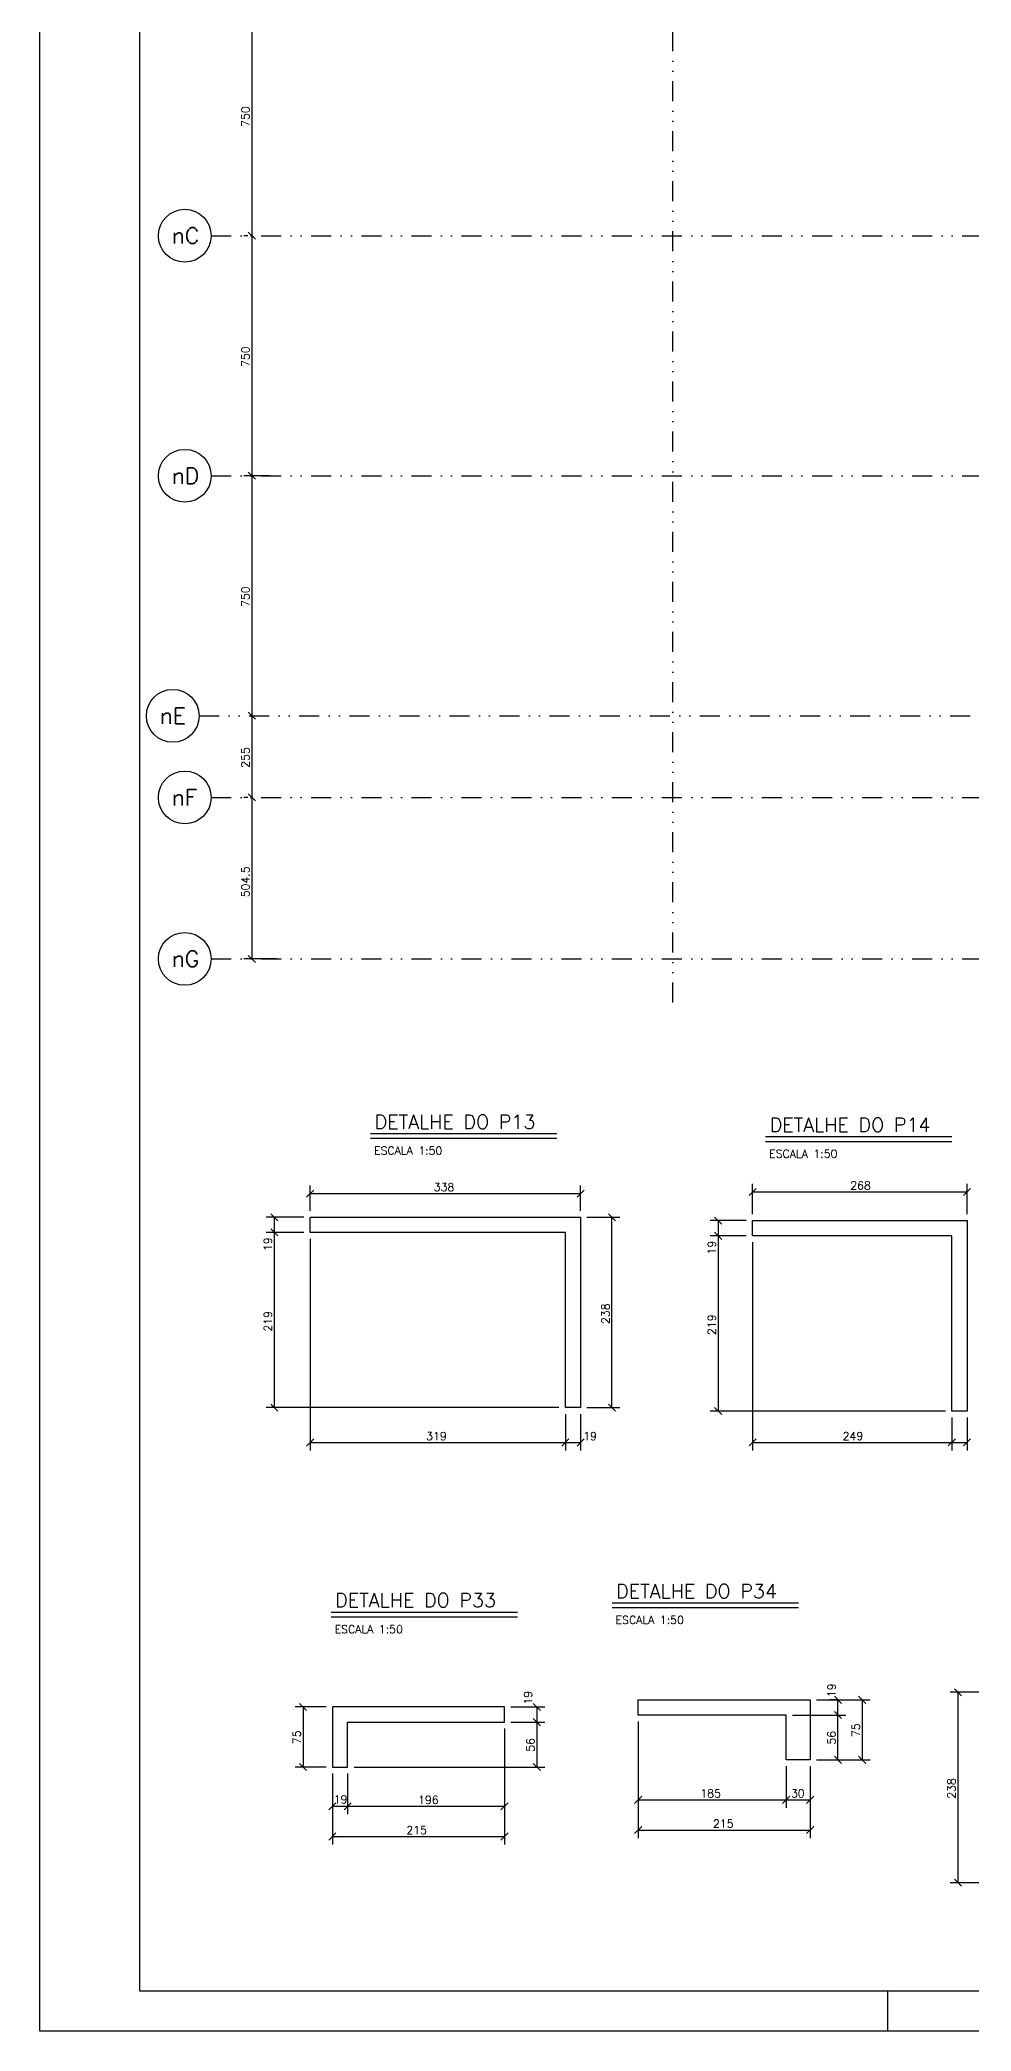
# Model space of a CAD drawing. Extents: x 553966 to 568841, y -373 to 10140.
# Drawn here: x 553966 to 556876, y -373 to 5849 of the extents above; entities that cross this region are included whole.
import ezdxf

# ---------------------------------------------------------------- set-up
doc = ezdxf.new("R2010")
doc.units = 0
doc.header["$LTSCALE"] = 125
doc.header["$MEASUREMENT"] = 0
doc.linetypes.add('DIVIDE', pattern=[1.25, 0.5, -0.25, 0, -0.25, 0, -0.25])
doc.layers.get('0').update_dxf_attribs({"linetype": 'CONTINUOUS'})
for name, color, linetype in [('205', 14, 'DIVIDE'), ('216', 7, 'CONTINUOUS'), ('220', 4, 'CONTINUOUS'), ('221', 5, 'CONTINUOUS'), ('222', 6, 'CONTINUOUS'), ('250', 5, 'CONTINUOUS')]:
    doc.layers.add(name, color=color, linetype=linetype)
doc.styles.get("Standard").update_dxf_attribs({"font": 'ROMANS.SHX'})

msp = doc.modelspace()

# ---------------------------------------------------------------- linework, layer by layer
for p, q in [((553965.8, -372.6), (553965.8, 10139.9)), ((556615.8, -372.6), (556615.8, -247.6)), ((556615.8, -372.6), (556615.8, -247.6)), ((568840.8, -372.6), (553965.8, -372.6))]:
    msp.add_line(p, q)
at = {"layer": '205'}
for p, q in [((555944.1, 2841.3), (555944.1, 9207.4)), ((554501.3, 5236.9), (564533.2, 5236.9)), ((554501.3, 4486.9), (563996.4, 4486.9)), ((554463.8, 3736.9), (564012.9, 3736.9)), ((554501.3, 3481.9), (564029.4, 3481.9)), ((554501.3, 2977.4), (564029.4, 2977.4))]:
    msp.add_line(p, q, dxfattribs=at)
at = {"layer": '216'}
for p, q in [((554617.2, 5248), (554639.3, 5225.9)), ((554617.2, 5248), (554639.3, 5225.9)), ((554617.2, 4498), (554639.3, 4475.9)), ((554617.2, 4498), (554639.3, 4475.9)), ((554617.2, 3748), (554639.3, 3725.9)), ((554617.2, 3748), (554639.3, 3725.9)), ((554617.2, 3748), (554639.3, 3725.9)), ((554617.2, 3493), (554639.3, 3470.9)), ((554617.2, 3493), (554639.3, 3470.9)), ((554617.2, 2988.5), (554639.3, 2966.4)), ((554799.5, 2233.3), (554821.6, 2255.4)), ((555644.5, 2233.3), (555666.6, 2255.4)), ((556182.1, 2238.3), (556204.2, 2260.4)), ((556852.1, 2238.3), (556874.2, 2260.4)), ((554687.5, 2181.4), (554709.6, 2159.3)), ((555764.6, 2159.3), (555742.5, 2181.4)), ((554687.5, 2133.9), (554709.6, 2111.8)), ((554687.5, 2133.9), (554709.6, 2111.8)), ((556074.5, 2170.7), (556096.6, 2148.6)), ((556074.5, 2123.2), (556096.6, 2101.1)), ((556074.5, 2123.2), (556096.6, 2101.1)), ((554687.5, 1586.4), (554709.6, 1564.3)), ((555764.6, 1564.3), (555742.5, 1586.4)), ((556074.5, 1575.7), (556096.6, 1553.6)), ((554799.5, 1455.5), (554821.6, 1477.6)), ((555597, 1455.5), (555619.1, 1477.6)), ((555597, 1455.5), (555619.1, 1477.6)), ((555644.5, 1455.5), (555666.6, 1477.6)), ((556182.1, 1455.7), (556204.2, 1477.8)), ((556804.6, 1455.7), (556826.7, 1477.8)), ((556804.6, 1455.7), (556826.7, 1477.8)), ((556852.1, 1455.7), (556874.2, 1477.8)), ((556845.9, 675), (556823.8, 697.1)), ((554777.5, 651.3), (554799.6, 629.2)), ((555507.9, 651.3), (555530, 629.2)), ((556470.8, 651.5), (556448.7, 673.6)), ((556470.8, 604), (556448.7, 626.1)), ((556470.8, 604), (556448.7, 626.1)), ((556524.5, 673.6), (556546.6, 651.5)), ((555507.9, 603.8), (555530, 581.7)), ((555507.9, 603.8), (555530, 581.7)), ((554777.5, 463.8), (554799.6, 441.7)), ((555507.9, 463.8), (555530, 441.7)), ((556470.8, 464), (556448.7, 486.1)), ((556524.5, 486.1), (556546.6, 464)), ((554869.2, 319), (554891.3, 341.1)), ((554916.7, 319), (554938.8, 341.1)), ((554916.7, 319), (554938.8, 341.1)), ((555406.7, 319), (555428.8, 341.1)), ((555824.4, 339.2), (555846.5, 361.3)), ((556286.9, 339.2), (556309, 361.3)), ((556286.9, 339.2), (556309, 361.3)), ((556361.9, 339.2), (556384, 361.3)), ((555824.4, 244.8), (555846.5, 266.8)), ((556361.9, 244.8), (556384, 266.8)), ((554869.2, 224.5), (554891.3, 246.6)), ((555406.7, 224.5), (555428.8, 246.6)), ((556845.9, 80), (556823.8, 102.1))]:
    msp.add_line(p, q, dxfattribs=at)
at = {"layer": '220'}
for points in [[(555655.6, 2170.4), (555655.6, 1575.4), (555608.1, 1575.4), (555608.1, 2122.9), (554810.6, 2122.9), (554810.6, 2170.4), (555655.6, 2170.4)], [(556863.2, 2159.7), (556863.2, 1564.7), (556815.7, 1564.7), (556815.7, 2112.2), (556193.2, 2112.2), (556193.2, 2159.7), (556863.2, 2159.7)], [(554927.7, 592.7), (555417.7, 592.7), (555417.7, 640.2), (554880.2, 640.2), (554880.2, 452.7), (554927.7, 452.7), (554927.7, 592.7)], [(556298, 615), (555835.5, 615), (555835.5, 662.5), (556373, 662.5), (556373, 475), (556298, 475), (556298, 615)]]:
    msp.add_lwpolyline(points, dxfattribs=at)
at = {"layer": '221'}
for p, q in [((554999.2, 2416.9), (555581.2, 2416.9)), ((556233.8, 2407.3), (556815.8, 2407.3)), ((555754, 950.6), (556336, 950.6)), ((554876.1, 921.6), (555458.1, 921.6))]:
    msp.add_line(p, q, dxfattribs=at)
for centre in [(554418.7, 5236.9), (554418.7, 4486.9), (554381.2, 3736.9), (554418.7, 3481.9), (554418.7, 2977.4)]:
    msp.add_circle(centre, 82.5, dxfattribs=at)
at = {"layer": '222'}
for p, q in [((554278.3, -247.6), (554278.3, 10014.9)), ((554999.2, 2431.9), (555581.2, 2431.9)), ((556233.8, 2422.3), (556815.8, 2422.3)), ((554876.1, 936.6), (555458.1, 936.6)), ((555754, 965.6), (556336, 965.6)), ((568715.8, -247.6), (554278.3, -247.6))]:
    msp.add_line(p, q, dxfattribs=at)
at = {"layer": '250'}
for p, q in [((554628.2, 5986.9), (554628.2, 5236.9)), ((554615.9, 5236.9), (554603.2, 5236.9)), ((554628.2, 5236.9), (554628.2, 4486.9)), ((554685.4, 4486.9), (554603.2, 4486.9)), ((554628.2, 4486.9), (554628.2, 3736.9)), ((554628.2, 3736.9), (554628.2, 3481.9)), ((554616, 3481.9), (554603.2, 3481.9)), ((554628.2, 3481.9), (554628.2, 2977.4)), ((554705.8, 2977.4), (554603.2, 2977.4)), ((554810.6, 2190.4), (554810.6, 2269.4)), ((554810.6, 2244.4), (555655.6, 2244.4)), ((555655.6, 2190.4), (555655.6, 2269.4)), ((556193.2, 2179.7), (556193.2, 2274.3)), ((556193.2, 2249.3), (556863.2, 2249.3)), ((556863.2, 2179.7), (556863.2, 2274.3)), ((554790.6, 2170.4), (554673.6, 2170.4)), ((554790.6, 2122.9), (554673.6, 2122.9)), ((554698.6, 2170.4), (554698.6, 2122.9)), ((554698.6, 2122.9), (554698.6, 1575.4)), ((555675.6, 2170.4), (555778.6, 2170.4)), ((555753.6, 1575.4), (555753.6, 2170.4)), ((556173.2, 2159.7), (556060.6, 2159.7)), ((556085.6, 2159.7), (556085.6, 2112.2)), ((554810.6, 2102.9), (554810.6, 1441.5)), ((556173.2, 2112.2), (556060.6, 2112.2)), ((556085.6, 2112.2), (556085.6, 1564.7)), ((556193.2, 2092.2), (556193.2, 1441.7)), ((555588.1, 1575.4), (554673.6, 1575.4)), ((555608.1, 1555.4), (555608.1, 1441.5)), ((555655.6, 1555.4), (555655.6, 1441.5)), ((555675.6, 1575.4), (555778.6, 1575.4)), ((556795.7, 1564.7), (556060.6, 1564.7)), ((556815.7, 1544.7), (556815.7, 1441.7)), ((556863.2, 1544.7), (556863.2, 1441.7)), ((554810.6, 1466.5), (555608.1, 1466.5)), ((555608.1, 1466.5), (555655.6, 1466.5)), ((556193.2, 1466.7), (556815.7, 1466.7)), ((556815.7, 1466.7), (556863.2, 1466.7)), ((557626.2, 686), (556809.9, 686)), ((556834.9, 91), (556834.9, 686)), ((554860.2, 640.2), (554763.5, 640.2)), ((554788.5, 640.2), (554788.5, 452.7)), ((555437.7, 640.2), (555543.9, 640.2)), ((555518.9, 640.2), (555518.9, 592.7)), ((556393, 662.5), (556560.6, 662.5)), ((556457.7, 662.5), (556434.7, 662.5)), ((556459.7, 615), (556459.7, 662.5)), ((556535.6, 662.5), (556535.6, 475)), ((555417.7, 572.7), (555417.7, 210.6)), ((555417.7, 572.7), (555417.7, 305)), ((555437.7, 592.7), (555543.9, 592.7)), ((555518.9, 592.7), (555518.9, 452.7)), ((555835.5, 595), (555835.5, 230.8)), ((555835.5, 595), (555835.5, 325.3)), ((556318, 615), (556484.7, 615)), ((556459.7, 475), (556459.7, 615)), ((554860.2, 452.7), (554763.5, 452.7)), ((554947.7, 452.7), (555543.9, 452.7)), ((556298, 455), (556298, 325.3)), ((556373, 455), (556373, 230.8)), ((556393, 475), (556560.6, 475)), ((556413, 475), (556484.7, 475)), ((554880.2, 432.7), (554880.2, 210.6)), ((554880.2, 432.7), (554880.2, 305)), ((554927.7, 432.7), (554927.7, 305)), ((554880.2, 330), (554927.7, 330)), ((554927.7, 330), (555417.7, 330)), ((555835.5, 350.3), (556298, 350.3)), ((556298, 350.3), (556373, 350.3)), ((556373, 331.2), (556373, 325.3)), ((555835.5, 255.8), (556373, 255.8)), ((554880.2, 235.6), (555417.7, 235.6)), ((557003.7, 91), (556809.9, 91))]:
    msp.add_line(p, q, dxfattribs=at)

# ---------------------------------------------------------------- texts
at = {"layer": '216'}
for s, p in [('750', (554620.7, 5576.9)), ('750', (554620.7, 4826.9)), ('750', (554620.7, 4076.9)), ('255', (554620.7, 3574.4)), ('504.5', (554620.7, 3169.7)), ('19', (554691.1, 2064.5)), ('19', (556078.1, 2053.8)), ('219', (554691.1, 1812.9)), ('238', (555746.1, 1836.6)), ('219', (556078.1, 1802.2)), ('19', (555503.9, 647.6)), ('19', (556452.2, 670.9)), ('75', (554781, 524)), ('56', (556452.2, 522.5)), ('75', (556528.1, 546.3)), ('56', (555511.4, 500.2)), ('238', (556827.4, 353.5))]:
    msp.add_text(s, height=25, rotation=90, dxfattribs=at).set_placement(p)
for s, p in [('ESCALA 1:50', (555010.3, 2365.8)), ('ESCALA 1:50', (556244.8, 2356.2)), ('338', (555196.8, 2251.9)), ('268', (556498.2, 2256.8)), ('319', (555173.1, 1474)), ('19', (555663.9, 1474)), ('249', (556474.4, 1474.2)), ('ESCALA 1:50', (554887.1, 870.5)), ('ESCALA 1:50', (555765, 899.5)), ('185', (556029.7, 357.8)), ('30', (556313, 357.8)), ('19', (554884.3, 339.2)), ('196', (555147.7, 337.5)), ('215', (555111.3, 243.1)), ('215', (556069.2, 263.3))]:
    msp.add_text(s, height=25, dxfattribs=at).set_placement(p)
at = {"layer": '220'}
for s, p in [('nC', (554378.5, 5212.1)), ('nD', (554378.5, 4462.1)), ('nE', (554341, 3712.1)), ('nF', (554378.5, 3457.1)), ('nG', (554378.5, 2952.6))]:
    msp.add_text(s, height=50, dxfattribs=at).set_placement(p)
at = {"layer": '222'}
for s, p in [('DETALHE DO P13', (555011.8, 2446.9)), ('DETALHE DO P14', (556246.3, 2437.3)), ('DETALHE DO P34', (555766.5, 980.6)), ('DETALHE DO P33', (554888.6, 951.6))]:
    msp.add_text(s, height=43.75, dxfattribs=at).set_placement(p)

doc.saveas('drawing.dxf')
